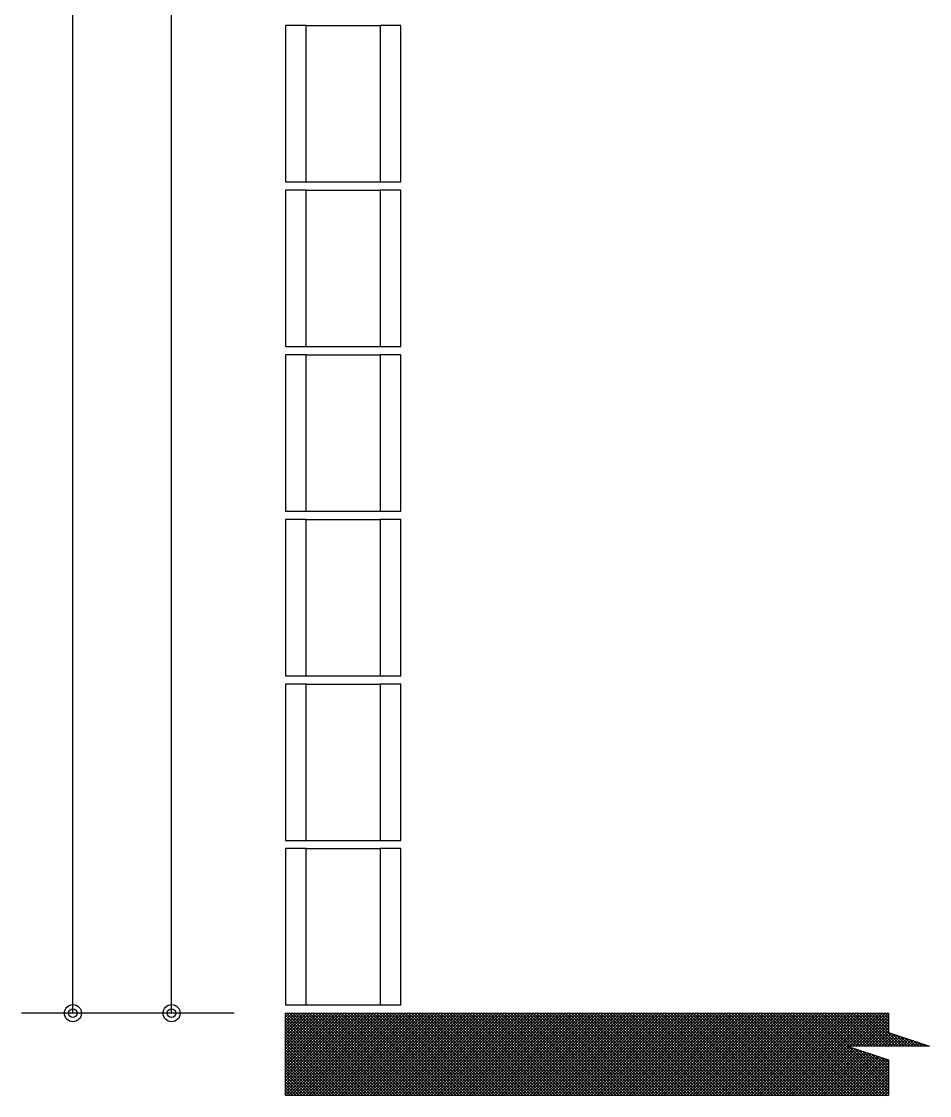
# Model space of a CAD drawing. Extents: x 0 to 119, y 0 to 84.
# Drawn here: x 17.25 to 21.67, y 35.21 to 40.43 of the extents above; entities that cross this region are included whole.
import ezdxf

# ---------------------------------------------------------------- set-up
doc = ezdxf.new("R2010")
doc.units = 0
doc.header["$MEASUREMENT"] = 0
for name, color, linetype in [('10', 252, 'CONTINUOUS'), ('29', 9, 'CONTINUOUS'), ('32', 250, 'CONTINUOUS'), ('6', 178, 'CONTINUOUS')]:
    doc.layers.add(name, color=color, linetype=linetype)

msp = doc.modelspace()

# ---------------------------------------------------------------- linework, layer by layer
at = {"layer": '10', "color": 252, "linetype": 'Continuous'}
for p, q in [((18.63609, 40.409004), (18.99609, 40.409004)), ((18.63609, 39.649004), (18.99609, 39.649004)), ((18.63609, 39.609004), (18.99609, 39.609004)), ((18.63609, 38.849004), (18.99609, 38.849004)), ((18.63609, 38.809004), (18.99609, 38.809004)), ((18.63609, 38.049004), (18.99609, 38.049004)), ((18.63609, 38.009004), (18.99609, 38.009004)), ((18.63609, 37.249004), (18.99609, 37.249004)), ((18.63609, 37.209004), (18.99609, 37.209004)), ((18.63609, 36.449004), (18.99609, 36.449004)), ((18.63609, 36.409004), (18.99609, 36.409004)), ((18.63609, 35.649004), (18.99609, 35.649004))]:
    msp.add_line(p, q, dxfattribs=at)
for points in [[(18.53609, 39.649004), (18.63609, 39.649004), (18.63609, 40.409004), (18.53609, 40.409004), (18.53609, 39.649004)], [(18.99609, 39.649004), (19.09609, 39.649004), (19.09609, 40.409004), (18.99609, 40.409004), (18.99609, 39.649004)], [(18.53609, 38.849004), (18.63609, 38.849004), (18.63609, 39.609004), (18.53609, 39.609004), (18.53609, 38.849004)], [(18.99609, 38.849004), (19.09609, 38.849004), (19.09609, 39.609004), (18.99609, 39.609004), (18.99609, 38.849004)], [(18.53609, 38.049004), (18.63609, 38.049004), (18.63609, 38.809004), (18.53609, 38.809004), (18.53609, 38.049004)], [(18.99609, 38.049004), (19.09609, 38.049004), (19.09609, 38.809004), (18.99609, 38.809004), (18.99609, 38.049004)], [(18.53609, 37.249004), (18.63609, 37.249004), (18.63609, 38.009004), (18.53609, 38.009004), (18.53609, 37.249004)], [(18.99609, 37.249004), (19.09609, 37.249004), (19.09609, 38.009004), (18.99609, 38.009004), (18.99609, 37.249004)], [(18.53609, 36.449004), (18.63609, 36.449004), (18.63609, 37.209004), (18.53609, 37.209004), (18.53609, 36.449004)], [(18.99609, 36.449004), (19.09609, 36.449004), (19.09609, 37.209004), (18.99609, 37.209004), (18.99609, 36.449004)], [(18.53609, 35.649004), (18.63609, 35.649004), (18.63609, 36.409004), (18.53609, 36.409004), (18.53609, 35.649004)], [(18.99609, 35.649004), (19.09609, 35.649004), (19.09609, 36.409004), (18.99609, 36.409004), (18.99609, 35.649004)]]:
    msp.add_lwpolyline(points, dxfattribs=at)
at = {"layer": '29', "color": 9, "linetype": 'Continuous'}
for p, q in [((18.53609, 35.209004), (18.935426, 35.609004)), ((18.53609, 35.22381), (18.921284, 35.609004)), ((18.53609, 35.237952), (18.907142, 35.609004)), ((18.53609, 35.252094), (18.893, 35.609004)), ((18.53609, 35.266237), (18.878858, 35.609004)), ((18.53609, 35.280379), (18.864716, 35.609004)), ((18.53609, 35.294521), (18.850574, 35.609004)), ((18.53609, 35.308663), (18.836431, 35.609004)), ((18.53609, 35.322805), (18.822289, 35.609004)), ((18.53609, 35.336947), (18.808147, 35.609004)), ((18.53609, 35.351089), (18.794005, 35.609004)), ((18.53609, 35.365232), (18.779863, 35.609004)), ((18.53609, 35.379374), (18.765721, 35.609004)), ((18.53609, 35.393516), (18.751579, 35.609004)), ((18.53609, 35.407658), (18.737436, 35.609004)), ((18.53609, 35.4218), (18.723294, 35.609004)), ((18.53609, 35.435942), (18.709152, 35.609004)), ((18.53609, 35.450084), (18.69501, 35.609004)), ((18.53609, 35.464227), (18.680868, 35.609004)), ((18.53609, 35.478369), (18.666726, 35.609004)), ((18.53609, 35.492511), (18.652584, 35.609004)), ((18.53609, 35.506653), (18.638442, 35.609004)), ((18.53609, 35.520795), (18.624299, 35.609004)), ((18.53609, 35.534937), (18.610157, 35.609004)), ((18.53609, 35.549079), (18.596015, 35.609004)), ((18.53609, 35.563221), (18.581873, 35.609004)), ((18.53609, 35.577364), (18.567731, 35.609004)), ((18.53609, 35.591506), (18.553589, 35.609004)), ((18.53609, 35.605648), (18.539447, 35.609004)), ((18.541233, 35.609004), (18.941233, 35.209004)), ((18.549568, 35.209004), (18.949568, 35.609004)), ((18.555375, 35.609004), (18.955375, 35.209004)), ((18.563711, 35.209004), (18.963711, 35.609004)), ((18.569517, 35.609004), (18.969517, 35.209004)), ((18.577853, 35.209004), (18.977853, 35.609004)), ((18.583659, 35.609004), (18.983659, 35.209004)), ((18.591995, 35.209004), (18.991995, 35.609004)), ((18.597802, 35.609004), (18.997802, 35.209004)), ((18.606137, 35.209004), (19.006137, 35.609004)), ((18.611944, 35.609004), (19.011944, 35.209004)), ((18.620279, 35.209004), (19.020279, 35.609004)), ((18.626086, 35.609004), (19.026086, 35.209004)), ((18.634421, 35.209004), (19.034421, 35.609004)), ((18.640228, 35.609004), (19.040228, 35.209004)), ((18.648563, 35.209004), (19.048563, 35.609004)), ((18.65437, 35.609004), (19.05437, 35.209004)), ((18.662706, 35.209004), (19.062706, 35.609004)), ((18.668512, 35.609004), (19.068512, 35.209004)), ((18.676848, 35.209004), (19.076848, 35.609004)), ((18.682654, 35.609004), (19.082654, 35.209004)), ((18.69099, 35.209004), (19.09099, 35.609004)), ((18.696797, 35.609004), (19.096797, 35.209004)), ((18.705132, 35.209004), (19.105132, 35.609004)), ((18.710939, 35.609004), (19.110939, 35.209004)), ((18.719274, 35.209004), (19.119274, 35.609004)), ((18.725081, 35.609004), (19.125081, 35.209004)), ((18.733416, 35.209004), (19.133416, 35.609004)), ((18.739223, 35.609004), (19.139223, 35.209004)), ((18.747558, 35.209004), (19.147558, 35.609004)), ((18.753365, 35.609004), (19.153365, 35.209004)), ((18.761701, 35.209004), (19.161701, 35.609004)), ((18.767507, 35.609004), (19.167507, 35.209004)), ((18.775843, 35.209004), (19.175843, 35.609004)), ((18.781649, 35.609004), (19.181649, 35.209004)), ((18.789985, 35.209004), (19.189985, 35.609004)), ((18.795791, 35.609004), (19.195791, 35.209004)), ((18.804127, 35.209004), (19.204127, 35.609004)), ((18.809934, 35.609004), (19.209934, 35.209004)), ((18.818269, 35.209004), (19.218269, 35.609004)), ((18.824076, 35.609004), (19.224076, 35.209004)), ((18.832411, 35.209004), (19.232411, 35.609004)), ((18.838218, 35.609004), (19.238218, 35.209004)), ((18.846553, 35.209004), (19.246553, 35.609004)), ((18.85236, 35.609004), (19.25236, 35.209004)), ((18.860695, 35.209004), (19.260695, 35.609004)), ((18.866502, 35.609004), (19.266502, 35.209004)), ((18.874838, 35.209004), (19.274838, 35.609004)), ((18.880644, 35.609004), (19.280644, 35.209004)), ((18.88898, 35.209004), (19.28898, 35.609004)), ((18.894786, 35.609004), (19.294786, 35.209004)), ((18.903122, 35.209004), (19.303122, 35.609004)), ((18.908929, 35.609004), (19.308929, 35.209004)), ((18.917264, 35.209004), (19.317264, 35.609004)), ((18.923071, 35.609004), (19.323071, 35.209004)), ((18.931406, 35.209004), (19.331406, 35.609004)), ((18.937213, 35.609004), (19.337213, 35.209004)), ((18.945548, 35.209004), (19.345548, 35.609004)), ((18.951355, 35.609004), (19.351355, 35.209004)), ((18.95969, 35.209004), (19.35969, 35.609004)), ((18.965497, 35.609004), (19.365497, 35.209004)), ((18.973833, 35.209004), (19.373833, 35.609004)), ((18.979639, 35.609004), (19.379639, 35.209004)), ((18.987975, 35.209004), (19.387975, 35.609004)), ((18.993781, 35.609004), (19.393781, 35.209004)), ((19.002117, 35.209004), (19.402117, 35.609004)), ((19.007924, 35.609004), (19.407924, 35.209004)), ((19.016259, 35.209004), (19.416259, 35.609004)), ((19.022066, 35.609004), (19.422066, 35.209004)), ((19.030401, 35.209004), (19.430401, 35.609004)), ((19.036208, 35.609004), (19.436208, 35.209004)), ((19.044543, 35.209004), (19.444543, 35.609004)), ((19.05035, 35.609004), (19.45035, 35.209004)), ((19.058685, 35.209004), (19.458685, 35.609004)), ((19.064492, 35.609004), (19.464492, 35.209004)), ((19.072828, 35.209004), (19.472828, 35.609004)), ((19.078634, 35.609004), (19.478634, 35.209004)), ((19.08697, 35.209004), (19.48697, 35.609004)), ((19.092776, 35.609004), (19.492776, 35.209004)), ((19.101112, 35.209004), (19.501112, 35.609004)), ((19.106918, 35.609004), (19.506918, 35.209004)), ((19.115254, 35.209004), (19.515254, 35.609004)), ((19.121061, 35.609004), (19.521061, 35.209004)), ((19.129396, 35.209004), (19.529396, 35.609004)), ((19.135203, 35.609004), (19.535203, 35.209004)), ((19.143538, 35.209004), (19.543538, 35.609004)), ((19.149345, 35.609004), (19.549345, 35.209004)), ((19.15768, 35.209004), (19.55768, 35.609004)), ((19.163487, 35.609004), (19.563487, 35.209004)), ((19.171822, 35.209004), (19.571822, 35.609004)), ((19.177629, 35.609004), (19.577629, 35.209004)), ((19.185965, 35.209004), (19.585965, 35.609004)), ((19.191771, 35.609004), (19.591771, 35.209004)), ((19.200107, 35.209004), (19.600107, 35.609004)), ((19.205913, 35.609004), (19.605913, 35.209004)), ((19.214249, 35.209004), (19.614249, 35.609004)), ((19.220056, 35.609004), (19.620056, 35.209004)), ((19.228391, 35.209004), (19.628391, 35.609004)), ((19.234198, 35.609004), (19.634198, 35.209004)), ((19.242533, 35.209004), (19.642533, 35.609004)), ((19.24834, 35.609004), (19.64834, 35.209004)), ((19.256675, 35.209004), (19.656675, 35.609004)), ((19.262482, 35.609004), (19.662482, 35.209004)), ((19.270817, 35.209004), (19.670817, 35.609004)), ((19.276624, 35.609004), (19.676624, 35.209004)), ((19.28496, 35.209004), (19.68496, 35.609004)), ((19.290766, 35.609004), (19.690766, 35.209004)), ((19.299102, 35.209004), (19.699102, 35.609004)), ((19.304908, 35.609004), (19.704908, 35.209004)), ((19.313244, 35.209004), (19.713244, 35.609004)), ((19.319051, 35.609004), (19.719051, 35.209004)), ((19.327386, 35.209004), (19.727386, 35.609004)), ((19.333193, 35.609004), (19.733193, 35.209004)), ((19.341528, 35.209004), (19.741528, 35.609004)), ((19.347335, 35.609004), (19.747335, 35.209004)), ((19.35567, 35.209004), (19.75567, 35.609004)), ((19.361477, 35.609004), (19.761477, 35.209004)), ((19.369812, 35.209004), (19.769812, 35.609004)), ((19.375619, 35.609004), (19.775619, 35.209004)), ((19.383954, 35.209004), (19.783954, 35.609004)), ((19.389761, 35.609004), (19.789761, 35.209004)), ((19.398097, 35.209004), (19.798097, 35.609004)), ((19.403903, 35.609004), (19.803903, 35.209004)), ((19.412239, 35.209004), (19.812239, 35.609004)), ((19.418045, 35.609004), (19.818045, 35.209004)), ((19.426381, 35.209004), (19.826381, 35.609004)), ((19.432188, 35.609004), (19.832188, 35.209004)), ((19.440523, 35.209004), (19.840523, 35.609004)), ((19.44633, 35.609004), (19.84633, 35.209004)), ((19.454665, 35.209004), (19.854665, 35.609004)), ((19.460472, 35.609004), (19.860472, 35.209004)), ((19.468807, 35.209004), (19.868807, 35.609004)), ((19.474614, 35.609004), (19.874614, 35.209004)), ((19.482949, 35.209004), (19.882949, 35.609004)), ((19.488756, 35.609004), (19.888756, 35.209004)), ((19.497092, 35.209004), (19.897092, 35.609004)), ((19.502898, 35.609004), (19.902898, 35.209004)), ((19.511234, 35.209004), (19.911234, 35.609004)), ((19.51704, 35.609004), (19.91704, 35.209004)), ((19.525376, 35.209004), (19.925376, 35.609004)), ((19.531183, 35.609004), (19.931183, 35.209004)), ((19.539518, 35.209004), (19.939518, 35.609004)), ((19.545325, 35.609004), (19.945325, 35.209004)), ((19.55366, 35.209004), (19.95366, 35.609004)), ((19.559467, 35.609004), (19.959467, 35.209004)), ((19.567802, 35.209004), (19.967802, 35.609004)), ((19.573609, 35.609004), (19.973609, 35.209004)), ((19.581944, 35.209004), (19.981944, 35.609004)), ((19.587751, 35.609004), (19.987751, 35.209004)), ((19.596087, 35.209004), (19.996087, 35.609004)), ((19.601893, 35.609004), (20.001893, 35.209004)), ((19.610229, 35.209004), (20.010229, 35.609004)), ((19.616035, 35.609004), (20.016035, 35.209004)), ((19.624371, 35.209004), (20.024371, 35.609004)), ((19.630177, 35.609004), (20.030177, 35.209004)), ((19.638513, 35.209004), (20.038513, 35.609004)), ((19.64432, 35.609004), (20.04432, 35.209004)), ((19.652655, 35.209004), (20.052655, 35.609004)), ((19.658462, 35.609004), (20.058462, 35.209004)), ((19.666797, 35.209004), (20.066797, 35.609004)), ((19.672604, 35.609004), (20.072604, 35.209004)), ((19.680939, 35.209004), (20.080939, 35.609004)), ((19.686746, 35.609004), (20.086746, 35.209004)), ((19.695081, 35.209004), (20.095081, 35.609004)), ((19.700888, 35.609004), (20.100888, 35.209004)), ((19.709224, 35.209004), (20.109224, 35.609004)), ((19.71503, 35.609004), (20.11503, 35.209004)), ((19.723366, 35.209004), (20.123366, 35.609004)), ((19.729172, 35.609004), (20.129172, 35.209004)), ((19.737508, 35.209004), (20.137508, 35.609004)), ((19.743315, 35.609004), (20.143315, 35.209004)), ((19.75165, 35.209004), (20.15165, 35.609004)), ((19.757457, 35.609004), (20.157457, 35.209004)), ((19.765792, 35.209004), (20.165792, 35.609004)), ((19.771599, 35.609004), (20.171599, 35.209004)), ((19.779934, 35.209004), (20.179934, 35.609004)), ((19.785741, 35.609004), (20.185741, 35.209004)), ((19.794076, 35.209004), (20.194076, 35.609004)), ((19.799883, 35.609004), (20.199883, 35.209004)), ((19.808219, 35.209004), (20.208219, 35.609004)), ((19.814025, 35.609004), (20.214025, 35.209004)), ((19.822361, 35.209004), (20.222361, 35.609004)), ((19.828167, 35.609004), (20.228167, 35.209004)), ((19.836503, 35.209004), (20.236503, 35.609004)), ((19.84231, 35.609004), (20.24231, 35.209004)), ((19.850645, 35.209004), (20.250645, 35.609004)), ((19.856452, 35.609004), (20.256452, 35.209004)), ((19.864787, 35.209004), (20.264787, 35.609004)), ((19.870594, 35.609004), (20.270594, 35.209004)), ((19.878929, 35.209004), (20.278929, 35.609004)), ((19.884736, 35.609004), (20.284736, 35.209004)), ((19.893071, 35.209004), (20.293071, 35.609004)), ((19.898878, 35.609004), (20.298878, 35.209004)), ((19.907214, 35.209004), (20.307214, 35.609004)), ((19.91302, 35.609004), (20.31302, 35.209004)), ((19.921356, 35.209004), (20.321356, 35.609004)), ((19.927162, 35.609004), (20.327162, 35.209004)), ((19.935498, 35.209004), (20.335498, 35.609004)), ((19.941304, 35.609004), (20.341304, 35.209004)), ((19.94964, 35.209004), (20.34964, 35.609004)), ((19.955447, 35.609004), (20.355447, 35.209004)), ((19.963782, 35.209004), (20.363782, 35.609004)), ((19.969589, 35.609004), (20.369589, 35.209004)), ((19.977924, 35.209004), (20.377924, 35.609004)), ((19.983731, 35.609004), (20.383731, 35.209004)), ((19.992066, 35.209004), (20.392066, 35.609004)), ((19.997873, 35.609004), (20.397873, 35.209004)), ((20.006208, 35.209004), (20.406208, 35.609004)), ((20.012015, 35.609004), (20.412015, 35.209004)), ((20.020351, 35.209004), (20.420351, 35.609004)), ((20.026157, 35.609004), (20.426157, 35.209004)), ((20.034493, 35.209004), (20.434493, 35.609004)), ((20.040299, 35.609004), (20.440299, 35.209004)), ((20.048635, 35.209004), (20.448635, 35.609004)), ((20.054442, 35.609004), (20.454442, 35.209004)), ((20.062777, 35.209004), (20.462777, 35.609004)), ((20.068584, 35.609004), (20.468584, 35.209004)), ((20.076919, 35.209004), (20.476919, 35.609004)), ((20.082726, 35.609004), (20.482726, 35.209004)), ((20.091061, 35.209004), (20.491061, 35.609004)), ((20.096868, 35.609004), (20.496868, 35.209004)), ((20.105203, 35.209004), (20.505203, 35.609004)), ((20.11101, 35.609004), (20.51101, 35.209004)), ((20.119346, 35.209004), (20.519346, 35.609004)), ((20.125152, 35.609004), (20.525152, 35.209004)), ((20.133488, 35.209004), (20.533488, 35.609004)), ((20.139294, 35.609004), (20.539294, 35.209004)), ((20.14763, 35.209004), (20.54763, 35.609004)), ((20.153437, 35.609004), (20.553437, 35.209004)), ((20.161772, 35.209004), (20.561772, 35.609004)), ((20.167579, 35.609004), (20.567579, 35.209004)), ((20.175914, 35.209004), (20.575914, 35.609004)), ((20.181721, 35.609004), (20.581721, 35.209004)), ((20.190056, 35.209004), (20.590056, 35.609004)), ((20.195863, 35.609004), (20.595863, 35.209004)), ((20.204198, 35.209004), (20.604198, 35.609004)), ((20.210005, 35.609004), (20.610005, 35.209004)), ((20.21834, 35.209004), (20.61834, 35.609004)), ((20.224147, 35.609004), (20.624147, 35.209004)), ((20.232483, 35.209004), (20.632483, 35.609004)), ((20.238289, 35.609004), (20.638289, 35.209004)), ((20.246625, 35.209004), (20.646625, 35.609004)), ((20.252431, 35.609004), (20.652431, 35.209004)), ((20.260767, 35.209004), (20.660767, 35.609004)), ((20.266574, 35.609004), (20.666574, 35.209004)), ((20.274909, 35.209004), (20.674909, 35.609004)), ((20.280716, 35.609004), (20.680716, 35.209004)), ((20.289051, 35.209004), (20.689051, 35.609004)), ((20.294858, 35.609004), (20.694858, 35.209004)), ((20.303193, 35.209004), (20.703193, 35.609004)), ((20.309, 35.609004), (20.709, 35.209004)), ((20.317335, 35.209004), (20.717335, 35.609004)), ((20.323142, 35.609004), (20.723142, 35.209004)), ((20.331478, 35.209004), (20.731478, 35.609004)), ((20.337284, 35.609004), (20.737284, 35.209004)), ((20.34562, 35.209004), (20.74562, 35.609004)), ((20.351426, 35.609004), (20.751426, 35.209004)), ((20.359762, 35.209004), (20.759762, 35.609004)), ((20.365569, 35.609004), (20.765569, 35.209004)), ((20.373904, 35.209004), (20.773904, 35.609004)), ((20.379711, 35.609004), (20.779711, 35.209004)), ((20.388046, 35.209004), (20.788046, 35.609004)), ((20.393853, 35.609004), (20.793853, 35.209004)), ((20.402188, 35.209004), (20.802188, 35.609004)), ((20.407995, 35.609004), (20.807995, 35.209004)), ((20.41633, 35.209004), (20.81633, 35.609004)), ((20.422137, 35.609004), (20.822137, 35.209004)), ((20.430473, 35.209004), (20.830473, 35.609004)), ((20.436279, 35.609004), (20.836279, 35.209004)), ((20.444615, 35.209004), (20.844615, 35.609004)), ((20.450421, 35.609004), (20.850421, 35.209004)), ((20.458757, 35.209004), (20.858757, 35.609004)), ((20.464563, 35.609004), (20.864563, 35.209004)), ((20.472899, 35.209004), (20.872899, 35.609004)), ((20.478706, 35.609004), (20.878706, 35.209004)), ((20.487041, 35.209004), (20.887041, 35.609004)), ((20.492848, 35.609004), (20.892848, 35.209004)), ((20.501183, 35.209004), (20.901183, 35.609004)), ((20.50699, 35.609004), (20.90699, 35.209004)), ((20.515325, 35.209004), (20.915325, 35.609004)), ((20.521132, 35.609004), (20.921132, 35.209004)), ((20.529467, 35.209004), (20.929467, 35.609004)), ((20.535274, 35.609004), (20.935274, 35.209004)), ((20.54361, 35.209004), (20.94361, 35.609004)), ((20.549416, 35.609004), (20.949416, 35.209004)), ((20.557752, 35.209004), (20.957752, 35.609004)), ((20.563558, 35.609004), (20.963558, 35.209004)), ((20.571894, 35.209004), (20.971894, 35.609004)), ((20.577701, 35.609004), (20.977701, 35.209004)), ((20.586036, 35.209004), (20.986036, 35.609004)), ((20.591843, 35.609004), (20.991843, 35.209004)), ((20.600178, 35.209004), (21.000178, 35.609004)), ((20.605985, 35.609004), (21.005985, 35.209004)), ((20.61432, 35.209004), (21.01432, 35.609004)), ((20.620127, 35.609004), (21.020127, 35.209004)), ((20.628462, 35.209004), (21.028462, 35.609004)), ((20.634269, 35.609004), (21.034269, 35.209004)), ((20.642605, 35.209004), (21.042605, 35.609004)), ((20.648411, 35.609004), (21.048411, 35.209004)), ((20.656747, 35.209004), (21.056747, 35.609004)), ((20.662553, 35.609004), (21.062553, 35.209004)), ((20.670889, 35.209004), (21.070889, 35.609004)), ((20.676696, 35.609004), (21.076696, 35.209004)), ((20.685031, 35.209004), (21.085031, 35.609004)), ((20.690838, 35.609004), (21.090838, 35.209004)), ((20.699173, 35.209004), (21.099173, 35.609004)), ((20.70498, 35.609004), (21.10498, 35.209004)), ((20.713315, 35.209004), (21.113315, 35.609004)), ((20.719122, 35.609004), (21.119122, 35.209004)), ((20.727457, 35.209004), (21.127457, 35.609004)), ((20.733264, 35.609004), (21.133264, 35.209004)), ((20.7416, 35.209004), (21.1416, 35.609004)), ((20.747406, 35.609004), (21.147406, 35.209004)), ((20.755742, 35.209004), (21.155742, 35.609004)), ((20.761548, 35.609004), (21.161548, 35.209004)), ((20.769884, 35.209004), (21.169884, 35.609004)), ((20.77569, 35.609004), (21.17569, 35.209004)), ((20.784026, 35.209004), (21.184026, 35.609004)), ((20.789833, 35.609004), (21.189833, 35.209004)), ((20.798168, 35.209004), (21.198168, 35.609004)), ((20.803975, 35.609004), (21.203975, 35.209004)), ((20.81231, 35.209004), (21.21231, 35.609004)), ((20.818117, 35.609004), (21.218117, 35.209004)), ((20.826452, 35.209004), (21.226452, 35.609004)), ((20.832259, 35.609004), (21.232259, 35.209004)), ((20.840594, 35.209004), (21.240594, 35.609004)), ((20.846401, 35.609004), (21.246401, 35.209004)), ((20.854737, 35.209004), (21.254737, 35.609004)), ((20.860543, 35.609004), (21.260543, 35.209004)), ((20.868879, 35.209004), (21.268879, 35.609004)), ((20.874685, 35.609004), (21.274685, 35.209004)), ((20.883021, 35.209004), (21.283021, 35.609004)), ((20.888828, 35.609004), (21.288828, 35.209004)), ((20.897163, 35.209004), (21.297163, 35.609004)), ((20.90297, 35.609004), (21.30297, 35.209004)), ((20.911305, 35.209004), (21.311305, 35.609004)), ((20.917112, 35.609004), (21.317112, 35.209004)), ((20.925447, 35.209004), (21.325447, 35.609004)), ((20.931254, 35.609004), (21.331254, 35.209004)), ((20.939589, 35.209004), (21.339589, 35.609004)), ((20.945396, 35.609004), (21.345396, 35.209004)), ((20.953732, 35.209004), (21.353732, 35.609004)), ((20.959538, 35.609004), (21.359538, 35.209004)), ((20.967874, 35.209004), (21.367874, 35.609004)), ((20.97368, 35.609004), (21.37368, 35.209004)), ((20.982016, 35.209004), (21.382016, 35.609004)), ((20.987823, 35.609004), (21.387823, 35.209004)), ((20.996158, 35.209004), (21.396158, 35.609004)), ((21.001965, 35.609004), (21.401965, 35.209004)), ((21.0103, 35.209004), (21.4103, 35.609004)), ((21.016107, 35.609004), (21.416107, 35.209004)), ((21.024442, 35.209004), (21.424442, 35.609004)), ((21.030249, 35.609004), (21.430249, 35.209004)), ((21.044391, 35.609004), (21.444391, 35.209004)), ((21.058533, 35.609004), (21.458533, 35.209004)), ((21.072675, 35.609004), (21.466426, 35.215254)), ((21.086817, 35.609004), (21.466426, 35.229396)), ((21.10096, 35.609004), (21.466426, 35.243538)), ((21.115102, 35.609004), (21.275102, 35.449004)), ((21.129244, 35.609004), (21.289244, 35.449004)), ((21.143386, 35.609004), (21.303386, 35.449004)), ((21.157528, 35.609004), (21.317528, 35.449004)), ((21.17167, 35.609004), (21.33167, 35.449004)), ((21.185812, 35.609004), (21.345812, 35.449004)), ((21.199955, 35.609004), (21.359955, 35.449004)), ((21.214097, 35.609004), (21.374097, 35.449004)), ((21.228239, 35.609004), (21.388239, 35.449004)), ((21.242381, 35.609004), (21.402381, 35.449004)), ((21.256523, 35.609004), (21.416523, 35.449004)), ((21.270665, 35.609004), (21.430665, 35.449004)), ((21.278584, 35.449004), (21.438584, 35.609004)), ((21.284807, 35.609004), (21.444807, 35.449004)), ((21.292726, 35.449004), (21.452726, 35.609004)), ((21.298949, 35.609004), (21.458949, 35.449004)), ((21.306869, 35.449004), (21.466426, 35.609004)), ((21.313092, 35.609004), (21.473092, 35.449004)), ((21.327234, 35.609004), (21.487234, 35.449004)), ((21.341376, 35.609004), (21.501376, 35.449004)), ((21.355518, 35.609004), (21.515518, 35.449004)), ((21.36966, 35.609004), (21.52966, 35.449004)), ((21.383802, 35.609004), (21.466426, 35.526381)), ((21.397944, 35.609004), (21.466426, 35.540523)), ((21.412087, 35.609004), (21.466426, 35.554665)), ((21.426229, 35.609004), (21.466426, 35.568807)), ((21.440371, 35.609004), (21.466426, 35.582949)), ((21.454513, 35.609004), (21.466426, 35.597092)), ((18.53609, 35.600005), (18.927091, 35.209004)), ((18.53609, 35.585863), (18.912949, 35.209004)), ((18.53609, 35.571721), (18.898807, 35.209004)), ((18.53609, 35.557579), (18.884665, 35.209004)), ((21.321011, 35.449004), (21.466426, 35.594419)), ((21.335153, 35.449004), (21.466426, 35.580277)), ((21.349295, 35.449004), (21.466426, 35.566135)), ((21.363437, 35.449004), (21.466426, 35.551993)), ((18.53609, 35.543436), (18.870522, 35.209004)), ((18.53609, 35.529294), (18.85638, 35.209004)), ((18.53609, 35.515671), (18.842238, 35.209004)), ((18.53609, 35.50101), (18.828096, 35.209004)), ((21.377579, 35.449004), (21.466426, 35.537851)), ((21.391721, 35.449004), (21.466426, 35.523708)), ((21.405864, 35.449004), (21.471004, 35.514145)), ((21.420006, 35.449004), (21.481611, 35.510609)), ((21.434148, 35.449004), (21.492217, 35.507074)), ((21.44829, 35.449004), (21.502824, 35.503538)), ((21.462432, 35.449004), (21.51343, 35.500003)), ((21.476574, 35.449004), (21.524037, 35.496467)), ((21.482491, 35.510316), (21.543802, 35.449004)), ((21.503704, 35.503245), (21.557944, 35.449004)), ((21.524917, 35.496174), (21.572087, 35.449004)), ((18.53609, 35.486868), (18.813954, 35.209004)), ((18.53609, 35.472726), (18.799812, 35.209004)), ((18.53609, 35.458584), (18.78567, 35.209004)), ((18.53609, 35.444441), (18.771527, 35.209004)), ((21.038584, 35.209004), (21.275545, 35.445965)), ((21.27944, 35.444666), (21.466426, 35.25768)), ((21.490716, 35.449004), (21.534644, 35.492931)), ((21.504859, 35.449004), (21.54525, 35.489396)), ((21.519001, 35.449004), (21.555857, 35.48586)), ((21.533143, 35.449004), (21.566463, 35.482325)), ((21.54613, 35.489103), (21.586229, 35.449004)), ((21.547285, 35.449004), (21.57707, 35.478789)), ((21.561427, 35.449004), (21.587677, 35.475254)), ((21.567344, 35.482031), (21.600371, 35.449004)), ((21.575569, 35.449004), (21.598283, 35.471718)), ((21.588557, 35.47496), (21.614513, 35.449004)), ((21.589711, 35.449004), (21.60889, 35.468183)), ((21.603853, 35.449004), (21.619496, 35.464647)), ((21.60977, 35.467889), (21.628655, 35.449004)), ((21.617996, 35.449004), (21.630103, 35.461112)), ((21.630983, 35.460818), (21.642797, 35.449004)), ((21.632138, 35.449004), (21.64071, 35.457576)), ((21.64628, 35.449004), (21.651316, 35.454041)), ((21.652196, 35.453747), (21.656939, 35.449004)), ((21.660422, 35.449004), (21.661923, 35.450505)), ((18.53609, 35.430299), (18.757385, 35.209004)), ((18.53609, 35.416157), (18.743243, 35.209004)), ((18.53609, 35.402015), (18.729101, 35.209004)), ((21.052726, 35.209004), (21.286151, 35.442429)), ((21.066869, 35.209004), (21.296758, 35.438894)), ((21.081011, 35.209004), (21.307364, 35.435358)), ((21.095153, 35.209004), (21.317971, 35.431822)), ((21.109295, 35.209004), (21.328578, 35.428287)), ((21.123437, 35.209004), (21.339184, 35.424751)), ((21.137579, 35.209004), (21.349791, 35.421216)), ((21.151721, 35.209004), (21.360397, 35.41768)), ((21.165864, 35.209004), (21.371004, 35.414145)), ((21.180006, 35.209004), (21.381611, 35.410609)), ((21.194148, 35.209004), (21.392217, 35.407074)), ((21.20829, 35.209004), (21.402824, 35.403538)), ((21.222432, 35.209004), (21.41343, 35.400003)), ((21.236574, 35.209004), (21.424037, 35.396467)), ((21.250716, 35.209004), (21.434644, 35.392932)), ((21.300653, 35.437595), (21.466426, 35.271822)), ((21.321866, 35.430524), (21.466426, 35.285965)), ((21.343079, 35.423453), (21.466426, 35.300107)), ((21.364293, 35.416382), (21.466426, 35.314249)), ((21.385506, 35.409311), (21.466426, 35.328391)), ((21.406719, 35.40224), (21.466426, 35.342533)), ((21.427932, 35.395169), (21.466426, 35.356675)), ((18.53609, 35.387873), (18.714959, 35.209004)), ((18.53609, 35.373731), (18.700817, 35.209004)), ((18.53609, 35.359589), (18.686675, 35.209004)), ((18.53609, 35.345447), (18.672532, 35.209004)), ((21.264859, 35.209004), (21.44525, 35.389396)), ((21.279001, 35.209004), (21.455857, 35.38586)), ((21.293143, 35.209004), (21.466426, 35.382337)), ((21.307285, 35.209004), (21.466426, 35.368145)), ((21.321427, 35.209004), (21.466426, 35.354003)), ((21.335569, 35.209004), (21.466426, 35.339861)), ((21.449146, 35.388098), (21.466426, 35.370817)), ((18.53609, 35.331304), (18.65839, 35.209004)), ((18.53609, 35.317162), (18.644248, 35.209004)), ((18.53609, 35.30302), (18.630106, 35.209004)), ((18.53609, 35.288878), (18.615964, 35.209004)), ((21.349711, 35.209004), (21.466426, 35.325719)), ((21.363853, 35.209004), (21.466426, 35.311576)), ((21.377996, 35.209004), (21.466426, 35.297434)), ((18.53609, 35.274736), (18.601822, 35.209004)), ((18.53609, 35.260594), (18.58768, 35.209004)), ((18.53609, 35.246452), (18.573538, 35.209004)), ((21.392138, 35.209004), (21.466426, 35.283292)), ((21.40628, 35.209004), (21.466426, 35.26915)), ((21.420422, 35.209004), (21.466426, 35.255008)), ((21.434564, 35.209004), (21.466426, 35.240866)), ((18.53609, 35.232309), (18.559395, 35.209004)), ((18.53609, 35.218167), (18.545253, 35.209004)), ((21.448706, 35.209004), (21.466426, 35.226724)), ((21.462848, 35.209004), (21.466426, 35.212582))]:
    msp.add_line(p, q, dxfattribs=at)
msp.add_lwpolyline([(18.53609, 35.609004), (21.466426, 35.609004), (21.466426, 35.515671), (21.666426, 35.449004), (21.266426, 35.449004), (21.466426, 35.382337), (21.466426, 35.209004), (18.53609, 35.209004), (18.53609, 35.382337), (18.53609, 35.449004), (18.53609, 35.515671), (18.53609, 35.609004)], dxfattribs=at)
at = {"layer": '32', "color": 250, "linetype": 'Continuous'}
for p, q in [((17.502114, 35.609004), (17.502114, 46.609004)), ((17.981779, 35.609004), (17.981779, 46.009004)), ((18.03609, 35.609004), (17.252114, 35.609004)), ((18.28609, 35.609004), (17.731779, 35.609004)), ((18.28609, 35.609004), (18.28609, 35.609004)), ((18.53609, 35.609004), (18.53609, 35.609004)), ((18.53609, 35.609004), (18.53609, 35.609004)), ((18.53609, 35.609004), (18.53609, 35.609004)), ((18.53609, 35.609004), (18.53609, 35.609004)), ((18.53609, 35.209004), (18.53609, 35.209004))]:
    msp.add_line(p, q, dxfattribs=at)
for centre, radius in [((17.502114, 35.609004), 0.041625), ((17.502114, 35.609004), 0.02075), ((17.981779, 35.609004), 0.041625), ((17.981779, 35.609004), 0.02075)]:
    msp.add_circle(centre, radius, dxfattribs=at)
at = {"layer": '6', "color": 178, "linetype": 'Continuous'}
msp.add_lwpolyline([(18.53609, 35.609004), (21.466426, 35.609004), (21.466426, 35.515671), (21.666426, 35.449004), (21.266426, 35.449004), (21.466426, 35.382337), (21.466426, 35.209004), (18.53609, 35.209004), (18.53609, 35.382337), (18.53609, 35.449004), (18.53609, 35.515671), (18.53609, 35.609004)], dxfattribs=at)

doc.saveas('drawing.dxf')
